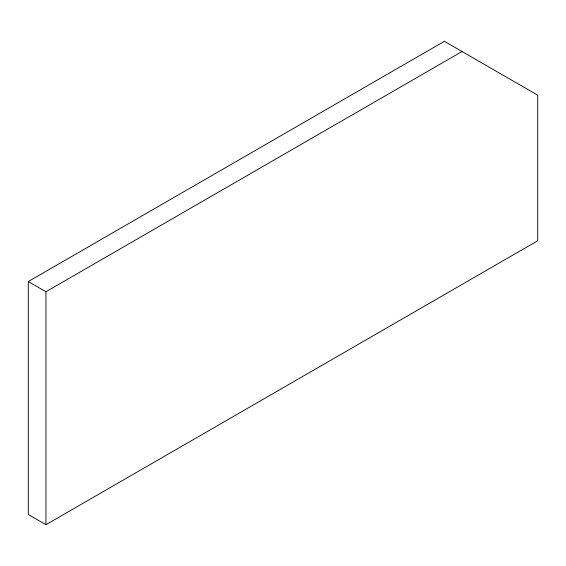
<?xml version="1.0" encoding="UTF-8"?>
<svg xmlns="http://www.w3.org/2000/svg" width="566" height="566" viewBox="0 0 566 566"><rect width="100%" height="100%" fill="white"/><g stroke="black" fill="none" stroke-linecap="round" stroke-linejoin="round"><path stroke-width="0.85" d="M28.3 281.543L444.395 41.311L537.7 95.187L537.7 240.776L45.952 524.689L28.3 514.494L28.3 281.543L45.952 291.731L462.047 51.506M45.952 291.731L45.952 524.689"/></g></svg>
